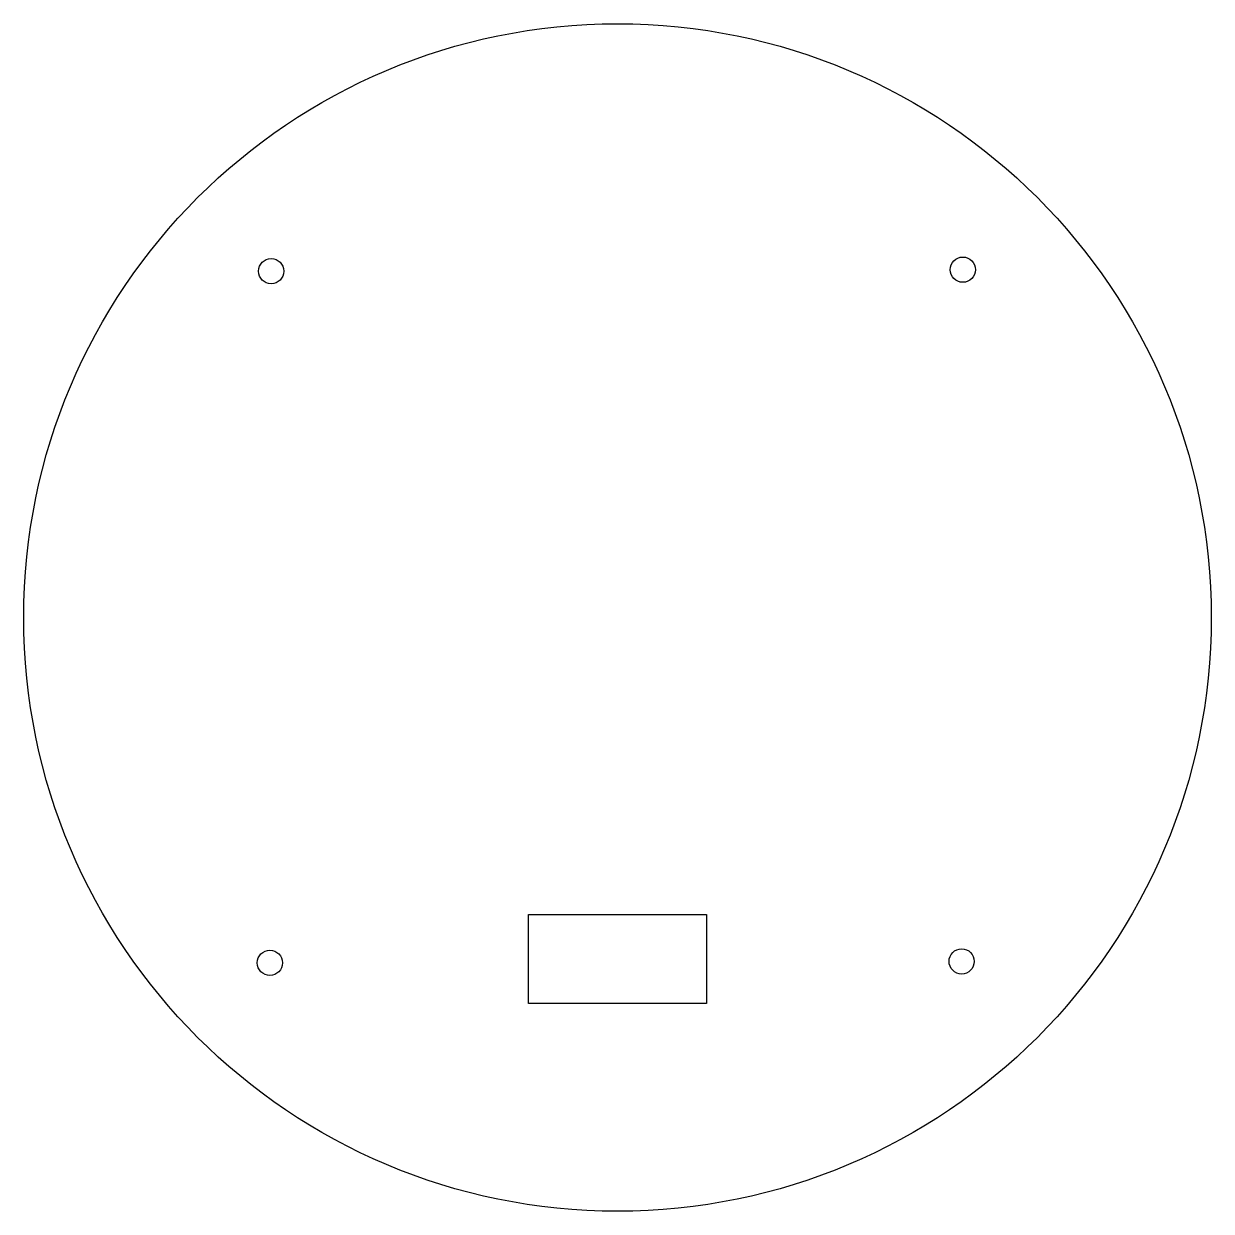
# Model space of a CAD drawing. Header units: centimetres. Extents: x -20 to 20, y -20 to 20.
import ezdxf

# ---------------------------------------------------------------- set-up
doc = ezdxf.new("R2010")
doc.units = ezdxf.units.CM
doc.header["$MEASUREMENT"] = 0
doc.layers.add('top-plate(5mm) v1_top-plate v1_0', color=7, linetype='Continuous')

msp = doc.modelspace()

# ---------------------------------------------------------------- linework, layer by layer
at = {"layer": 'top-plate(5mm) v1_top-plate v1_0'}
for p, q in [((-3, -10), (3, -10)), ((-3, -13), (-3, -10)), ((3, -10), (3, -13)), ((3, -13), (-3, -13))]:
    msp.add_line(p, q, dxfattribs=at)
for centre, radius in [((0, 0), 20), ((-11.667, 11.667), 0.425), ((-11.667, 11.667), 0.425), ((11.633, 11.716), 0.425), ((11.633, 11.716), 0.425), ((11.592, -11.584), 0.425), ((11.592, -11.584), 0.425), ((-11.708, -11.633), 0.425), ((-11.708, -11.633), 0.425)]:
    msp.add_circle(centre, radius, dxfattribs=at)

doc.saveas('drawing.dxf')
